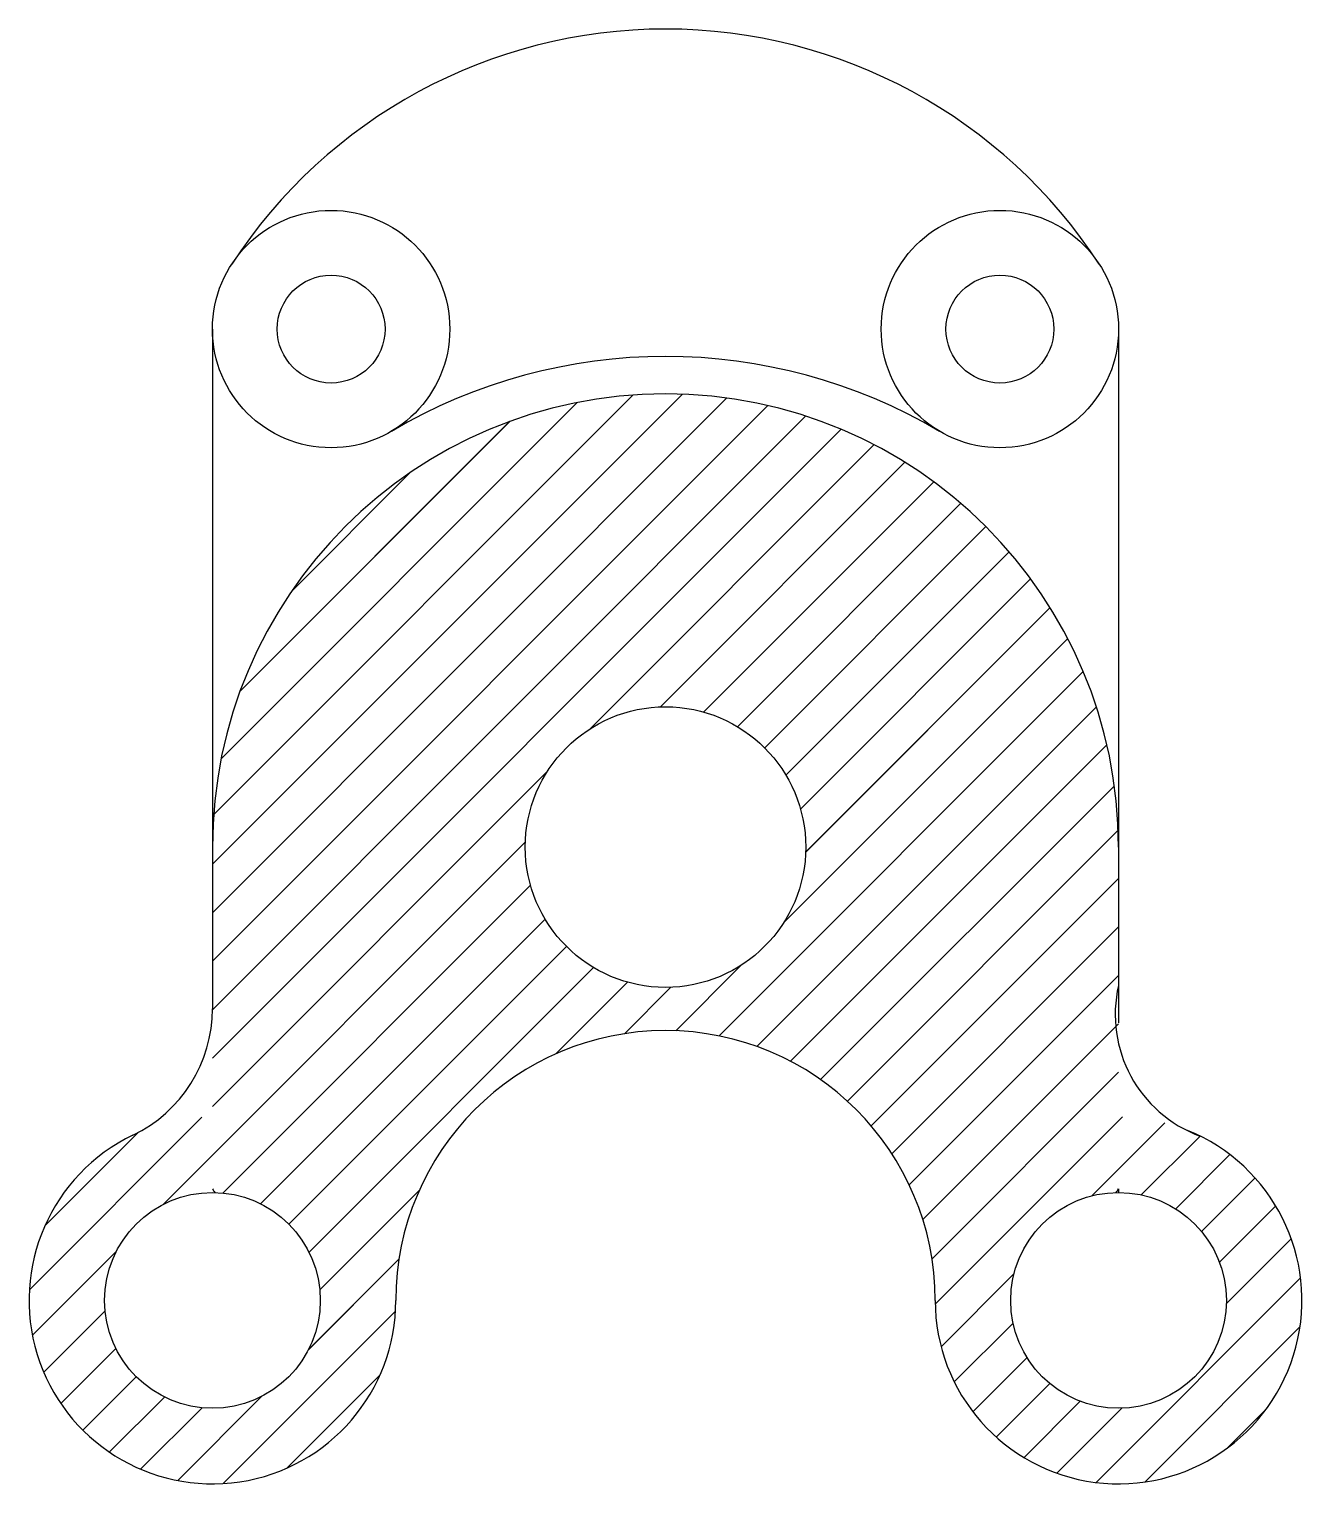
# Model space of a CAD drawing. Header units: millimetres. Extents: x 586 to 704, y -108 to 27.
import ezdxf

# ---------------------------------------------------------------- set-up
doc = ezdxf.new("R2010")
doc.units = ezdxf.units.MM

msp = doc.modelspace()

# ---------------------------------------------------------------- hatches: boundary and pattern name
h = msp.add_hatch()
h.set_pattern_fill('ANSI32', color=256)
h.set_pattern_definition([(45, (602.88, -91.215), (-6.7352, 6.7352), []), (45, (607.37, -91.215), (-6.7352, 6.7352), [])])
h.paths.add_polyline_path([(602.88, -49.21), (602.88, -74.21, 2.414214), (619.88, -91.21, -1), (669.88, -91.21, 2.414214), (686.88, -74.21), (686.88, -49.21, 1)])
h.paths.add_polyline_path([(657.88, -49.21, -1), (631.88, -49.21, -1)], flags=16)
h.paths.add_polyline_path([(612.88, -91.21, -1), (592.88, -91.21, -0.414214), (602.88, -81.21), (602.88, -80.88, 0.002014), (603.1, -81.22, -0.407788)], flags=16)
h.paths.add_polyline_path([(686.66, -81.22, 0.002014), (686.88, -80.88), (686.88, -81.21, -0.414214), (696.88, -91.21, -1), (676.88, -91.21, -0.407788)], flags=16)
h = msp.add_hatch()
h.set_pattern_fill('ANSI31', color=256)
h.set_pattern_definition([(45, (602.8798, -91.215), (-2.245064, 2.245064), [])])
h.paths.add_polyline_path([(602.88, -49.21), (602.88, -74.21, 2.414214), (619.88, -91.21, -1), (669.88, -91.21, 2.414214), (686.88, -74.21), (686.88, -49.21, 1)])
h.paths.add_polyline_path([(657.88, -49.21, -1), (631.88, -49.21, -1)], flags=16)
h.paths.add_polyline_path([(612.88, -91.21, -1), (592.88, -91.21, -0.414214), (602.88, -81.21), (602.88, -80.88, 0.002014), (603.1, -81.22, -0.407788)], flags=16)
h.paths.add_polyline_path([(686.66, -81.22, 0.002014), (686.88, -80.88), (686.88, -81.21, -0.414214), (696.88, -91.21, -1), (676.88, -91.21, -0.407788)], flags=16)

# ---------------------------------------------------------------- linework, layer by layer
for p, q in [((602.88, -1.21), (602.88, -64.18)), ((686.88, -1.21), (686.88, -65.49)), ((686.88, -80.88), (686.88, -81.21))]:
    msp.add_line(p, q)
for centre, radius in [((613.88, -1.21), 11), ((675.88, -1.21), 11), ((613.88, -1.21), 5), ((675.88, -1.21), 5), ((644.88, -49.21), 13), ((602.88, -91.21), 10), ((686.88, -91.21), 10)]:
    msp.add_circle(centre, radius)
for centre, radius, start, end in [((644.88, -21.41), 48, 33.0875, 146.9125), ((644.88, -53.75), 50, 59.4562, 120.5438), ((644.88, -49.21), 42, 0, 180), ((698.57, -64.72), 12, 166.9981, 249.792), ((589.88, -64.18), 13, 295.6793, 0), ((644.88, -91.21), 25, 0, 180), ((686.88, -91.21), 17, 180, 67.9198), ((602.88, -91.21), 17, 115.6793, 0), ((644.88, -53.75), 50, 212.8599, 213.3214), ((644.88, -53.75), 50, 326.6786, 327.1401)]:
    msp.add_arc(centre, radius, start, end)

doc.saveas('drawing.dxf')
